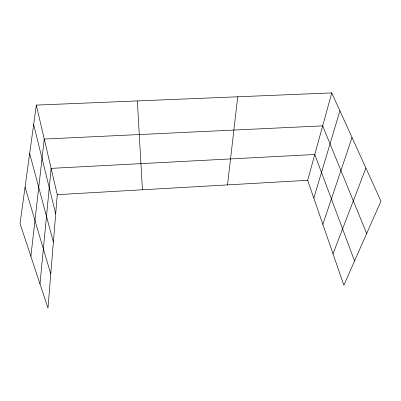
<?xml version="1.0" encoding="UTF-8"?>
<svg xmlns="http://www.w3.org/2000/svg" width="401" height="401" viewBox="0 0 401 401"><rect width="100%" height="100%" fill="white"/><g stroke="black" fill="none" stroke-linecap="round" stroke-linejoin="round"><path stroke-width="0.6" d="M36.321 105.102L57.258 194.66L47.98 308.103L20.05 223.603L36.321 105.102L331.772 92.897L380.95 201.212L343.847 285.236L307.667 180.305L331.772 92.897M39.99 283.918L51.112 168.365L314.785 154.495L354.559 260.981M30.877 256.349L44.255 139.052L322.68 125.864L366.674 233.537M227.522 184.896L237.738 96.781M313.818 198.139L339.913 110.826M322.85 224.344L352.033 137.513M333.02 253.838L365.902 168.064M57.258 194.66L307.667 180.305M25.068 187.036L50.777 273.958M29.664 153.568L53.383 242.039M33.654 124.521L55.694 213.808M137.348 100.932L142.425 189.778"/></g></svg>
